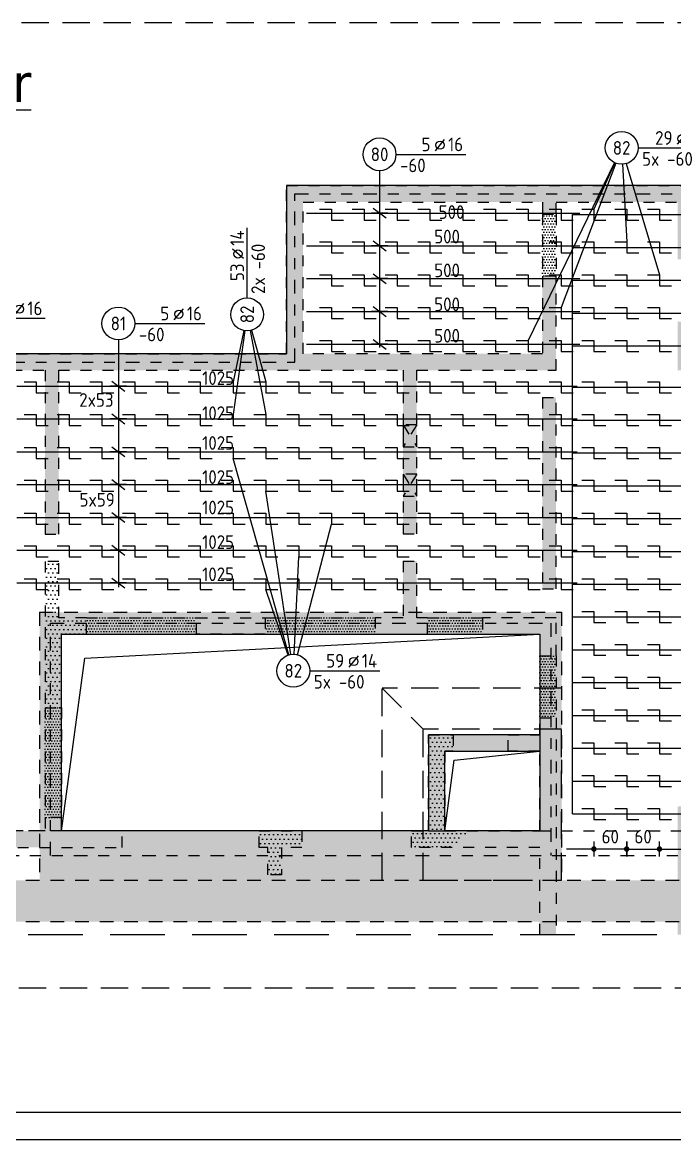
# Model space of a CAD drawing. Extents: x -45 to 98, y -32 to 51.
# Drawn here: x 51.87 to 57.83, y 0 to 10.21 of the extents above; entities that cross this region are included whole.
import ezdxf
from ezdxf.enums import TextEntityAlignment as Align

# ---------------------------------------------------------------- set-up
doc = ezdxf.new("R2010")
doc.units = 0
doc.header["$LTSCALE"] = 0.5
for name, pattern in [('AUSGEZOGEN', [1000.01, 1000, 0.01]), ('DIVIDE2', [0.625, 0.25, -0.125, 0, -0.125, 0, -0.125]), ('DOT', [0.175, 0.05, -0.125]), ('GESTRICHELTX2', [1.5, 1, -0.5]), ('HIDDEN2', [0.187, 0.125, -0.062]), ('PUNKT', [0.175, 0.05, -0.125]), ('STRICHLINIE', [0.75, 0.5, -0.25]), ('VERDECKT', [0.375, 0.25, -0.125]), ('VERDECKTX2', [0.75, 0.5, -0.25])]:
    doc.linetypes.add(name, pattern=pattern)
for name, color, linetype in [('2.UG', 7, 'Continuous'), ('AFB', 7, 'Continuous'), ('AFU', 7, 'Continuous'), ('BETON', 7, 'Continuous'), ('Brüstung 2.UG', 7, 'Continuous'), ('DETAIL', 7, 'Continuous'), ('grau_dunkel', 7, 'Continuous'), ('grau_hell', 7, 'Continuous'), ('grau_mittel', 7, 'Continuous'), ('HILFE', 7, 'Continuous'), ('MASSE', 7, 'Continuous'), ('RAHMEN', 7, 'Continuous'), ('RND', 7, 'Continuous'), ('SCHRAFF', 7, 'Continuous'), ('TEXT', 7, 'Continuous'), ('VERDECKT', 7, 'Continuous'), ('Versprung oberseitig', 7, 'Continuous'), ('WD', 7, 'Continuous')]:
    doc.layers.add(name, color=color, linetype=linetype)
doc.layers.add('NOPLOT', color=7, linetype='Continuous', plot=False)
doc.styles.add('helv', font='tahoma.ttf')
doc.styles.add('txt', font='isocp.shx')
doc.linetypes.add('AFU_50K', pattern='A,0.15,["/",Standard,S=0.2,R=0,X=-0.01,Y=-0.1],0.07,["/",Standard,S=0.2,R=0,X=-0.01,Y=-0.1],0.15', length=0.37)
doc.dimstyles.new('DOT_I', dxfattribs={"dimscale": 0.5, "dimtxt": 0.25, "dimasz": 0.25, "dimexe": 0.1, "dimexo": 0.3, "dimgap": 0.1, "dimtad": 1, "dimdec": 3, "dimzin": 3, "dimtxsty": 'txt', "dimblk": 'DOT', "dimblk1": 'DOT', "dimblk2": 'DOT', "dimsah": 1, "dimcen": 0.1, "dimse1": 1, "dimse2": 1, "dimazin": 0, "dimtfac": 1, "dimtdec": 4, "dimtix": 1, "dimtmove": 2, "dimatfit": 3, "dimfxl": 0, "dimtvp": 1, "dimtolj": 1, "dimtzin": 0, "dimarcsym": 0})
pattern_1 = [(0, (42.543227, -10.614945), (0.01984375, 0.0396875), [0, -0.0396875])]
pattern_2 = [(0, (4.462836, 238.246266), (0.0125, 0.025), [0, -0.025])]

# ---------------------------------------------------------------- blocks, each defined once
blk = doc.blocks.new('RND_LEI')
at = {"layer": 'RND', "color": 7, "linetype": 'Continuous'}
blk.add_line((1.022, 0.066), (1.19, 0.27), dxfattribs=at)
for centre, radius in [((0, 0), 0.3), ((1.106, 0.168), 0.075)]:
    blk.add_circle(centre, radius, dxfattribs=at)
at = {"layer": 'RND', "color": 7, "linetype": 'Continuous', "style": 'txt'}
blk.add_attdef('ANZ', text='', height=0.25, dxfattribs=at).set_placement((0.931, 0.057), align=Align.RIGHT)
for tag, p in [('DUM', (1.253, 0.057)), ('ABSTD', (1.674, 0.057)), ('POSTXT', (0.374, -0.327))]:
    blk.add_attdef(tag, p, '', height=0.25, dxfattribs=at)
blk.add_attdef('POSL', text='', height=0.25, dxfattribs=at).set_placement((0, 0), align=Align.MIDDLE)
blk = doc.blocks.new('lei_gre')
at = {"layer": 'RND', "color": 7, "linetype": 'Continuous'}
for p, q in [((-0.09, -0.12), (0.09, 0.12)), ((0, 0.15), (0, -0.15))]:
    blk.add_line(p, q, dxfattribs=at)
blk = doc.blocks.new('DOT')
at = {"layer": 'MASSE', "color": 7, "linetype": 'Continuous'}
for p, q in [((0, 0), (-1, 0)), ((0, 0.54), (0, -0.54))]:
    blk.add_line(p, q, dxfattribs=at)
at = {"layer": 'MASSE', "color": 7, "linetype": 'Continuous', "const_width": 0.2}
blk.add_lwpolyline([(-0.1, 0, 1), (0.1, 0, 1)], format="xyb", close=True, dxfattribs=at)
blk = doc.blocks.new('*D102')
at = {"layer": 'Defpoints', "color": 0, "linetype": 'AUSGEZOGEN', "transparency": 16777216}
for p in [(57.095, 2.657), (57.095, 2.657), (57.395, 2.657)]:
    blk.add_point(p, dxfattribs=at)
at = {"layer": 'MASSE', "color": 0, "linetype": 'AUSGEZOGEN', "lineweight": -2, "transparency": 16777216}
for p, q in [((56.97, 2.657), (56.845, 2.657)), ((57.395, 2.657), (57.095, 2.657)), ((57.52, 2.657), (57.645, 2.657))]:
    blk.add_line(p, q, dxfattribs=at)
at = {"layer": 'MASSE', "color": 0, "linetype": 'AUSGEZOGEN', "lineweight": -2, "transparency": 16777216, "xscale": 0.125, "yscale": 0.125, "zscale": 0.125}
blk.add_blockref('DOT', (57.095, 2.657), dxfattribs=at)
at = {"layer": 'MASSE', "color": 0, "linetype": 'AUSGEZOGEN', "lineweight": -2, "transparency": 16777216, "xscale": 0.125, "yscale": 0.125, "zscale": 0.125, "rotation": 180}
blk.add_blockref('DOT', (57.395, 2.657), dxfattribs=at)
at = {"layer": 'MASSE', "color": 0, "linetype": 'AUSGEZOGEN', "transparency": 16777216, "insert": (57.245, 2.77), "char_height": 0.125, "attachment_point": 5, "style": 'txt'}
blk.add_mtext('\\A1;60', dxfattribs=at)
blk = doc.blocks.new('*D103')
at = {"layer": 'Defpoints', "color": 0, "linetype": 'AUSGEZOGEN', "transparency": 16777216}
for p in [(57.395, 2.657), (57.695, 2.657), (57.695, 2.657)]:
    blk.add_point(p, dxfattribs=at)
at = {"layer": 'MASSE', "color": 0, "linetype": 'AUSGEZOGEN', "lineweight": -2, "transparency": 16777216}
for p, q in [((57.27, 2.657), (57.145, 2.657)), ((57.395, 2.657), (57.695, 2.657)), ((57.82, 2.657), (57.945, 2.657))]:
    blk.add_line(p, q, dxfattribs=at)
at = {"layer": 'MASSE', "color": 0, "linetype": 'AUSGEZOGEN', "lineweight": -2, "transparency": 16777216, "xscale": 0.125, "yscale": 0.125, "zscale": 0.125}
blk.add_blockref('DOT', (57.395, 2.657), dxfattribs=at)
at = {"layer": 'MASSE', "color": 0, "linetype": 'AUSGEZOGEN', "lineweight": -2, "transparency": 16777216, "xscale": 0.125, "yscale": 0.125, "zscale": 0.125, "rotation": 180}
blk.add_blockref('DOT', (57.695, 2.657), dxfattribs=at)
at = {"layer": 'MASSE', "color": 0, "linetype": 'AUSGEZOGEN', "transparency": 16777216, "insert": (57.545, 2.77), "char_height": 0.125, "attachment_point": 5, "style": 'txt'}
blk.add_mtext('\\A1;60', dxfattribs=at)
blk = doc.blocks.new('A0-38-5')
at = {"layer": 'RAHMEN', "color": 5}
blk.add_line((2, 0.5), (156.4, 0.5), dxfattribs=at)
at = {"layer": 'RAHMEN'}
blk.add_line((0, 0), (156.9, 0), dxfattribs=at)

msp = doc.modelspace()

# ---------------------------------------------------------------- hatches: boundary and pattern name
at = {"layer": 'Brüstung 2.UG', "linetype": 'DOT'}
h = msp.add_hatch(dxfattribs=at)
h.set_pattern_fill('DOTS', color=102, scale=0.4, double=1)
h.set_pattern_definition(pattern_2)
h.paths.add_polyline_path([(56.75, 8.4618), (56.625, 8.4618), (56.625, 7.8943), (56.75, 7.8943)])
h = msp.add_hatch(dxfattribs=at)
h.set_pattern_fill('DOTS', color=102, scale=0.4, double=1)
h.set_pattern_definition(pattern_2)
h.paths.add_polyline_path([(52.455, 4.7718), (52.455, 4.6218), (53.46, 4.6218), (53.46, 4.7718)])
h = msp.add_hatch(dxfattribs=at)
h.set_pattern_fill('DOTS', color=102, scale=0.4, double=1)
h.set_pattern_definition(pattern_2)
h.paths.add_polyline_path([(54.09, 4.7718), (54.09, 4.6218), (55.095, 4.6218), (55.095, 4.7718)])
h = msp.add_hatch(dxfattribs=at)
h.set_pattern_fill('DOTS', color=102, scale=0.4, double=1)
h.set_pattern_definition(pattern_2)
h.paths.add_polyline_path([(55.5725, 4.7718), (55.5725, 4.6218), (56.0775, 4.6218), (56.0775, 4.7718)])
h = msp.add_hatch(dxfattribs=at)
h.set_pattern_fill('DOTS', color=102, scale=0.4, double=1)
h.set_pattern_definition(pattern_2)
h.paths.add_polyline_path([(56.6, 3.8568), (56.75, 3.8568), (56.75, 4.4243), (56.6, 4.4243)])
h = msp.add_hatch(dxfattribs=at)
h.set_pattern_fill('DOTS', color=102, scale=0.4, double=1)
h.set_pattern_definition(pattern_2)
h.paths.add_polyline_path([(52.225, 3.9493), (52.075, 3.9493), (52.075, 2.9443), (52.225, 2.9443)])
at = {"layer": 'grau_dunkel'}
h = msp.add_hatch(color=21, dxfattribs=at)
h.paths.add_polyline_path([(56.8, 4.8218), (52.025, 4.8218), (52.025, 2.8218), (52.225, 2.8218), (52.225, 4.6218), (56.6, 4.6218), (56.6, 3.7524), (56.8, 3.7524)])
h.paths.add_polyline_path([(55.7318, 2.8218), (55.5818, 2.8218), (55.5318, 2.8218), (55.5318, 2.3718), (56.8, 2.3718), (56.8, 2.8218), (56.6, 2.8218)])
h.paths.add_polyline_path([(55.5318, 2.3718), (55.5318, 2.8218), (52.225, 2.8218), (52.025, 2.8218), (52.025, 2.3718)])
h.paths.add_polyline_path([(56.6, 2.8218), (56.8, 2.8218), (56.8, 3.7524), (56.6, 3.7524), (56.6, 3.7024), (56.6, 3.5524)], flags=16)
at = {"layer": 'grau_hell'}
h = msp.add_hatch(color=9, dxfattribs=at)
h.paths.add_polyline_path([(63.7525, 1.9943), (63.375, 2.3718), (45.375, 2.3718), (45.375, 1.9943)])
h.paths.add_polyline_path([(63.375, 2.3718), (63.7525, 1.9943), (63.7525, 2.8218), (63.375, 2.8218)])
at = {"layer": 'grau_mittel'}
msp.add_hatch(color=61, dxfattribs=at).paths.add_polyline_path([(56.6, 3.7018), (55.5825, 3.7018), (55.5825, 2.8218), (55.7325, 2.8218), (55.7325, 3.5518), (56.6, 3.5518)])
at = {"layer": 'SCHRAFF', "linetype": 'AUSGEZOGEN'}
h = msp.add_hatch(dxfattribs=at)
h.set_pattern_fill('DOTS', scale=0.025, double=1)
h.set_pattern_definition(pattern_1)
h.paths.add_polyline_path([(62.4, 7.1843), (62.4, 8.5718), (63.225, 8.5718), (63.225, 7.1843)], flags=16)
h.paths.add_polyline_path([(45.375, 1.8745), (45.525, 1.8745), (45.525, 2.6718), (47.2375, 2.6718), (47.2375, 1.8745), (47.3625, 1.8745), (47.3625, 3.1593), (47.2375, 3.1593), (47.2375, 2.8218), (45.525, 2.8218), (45.525, 6.5643), (47.2375, 6.5643), (47.2375, 6.0268), (47.3625, 6.0268), (47.3625, 7.0343), (47.695, 7.0343), (47.695, 7.1843), (47.13, 7.1843), (47.13, 7.8643), (50.865, 7.8643), (50.865, 7.1843), (50.765, 7.1843), (50.765, 7.0343), (52.075, 7.0343), (52.075, 5.5343), (52.2, 5.5343), (52.2, 7.0343), (55.35, 7.0343), (55.35, 5.5393), (55.475, 5.5393), (55.475, 7.0343), (56.75, 7.0343), (56.75, 7.8943), (56.625, 7.8943), (56.625, 7.1843), (54.435, 7.1843), (54.435, 8.5718), (56.625, 8.5718), (56.625, 8.4618), (56.75, 8.4618), (56.75, 8.5718), (57.8625, 8.5718), (57.8625, 8.0468), (57.9875, 8.0468), (57.9875, 8.5718), (62.25, 8.5718), (62.25, 7.1843), (57.9875, 7.1843), (57.9875, 7.4793), (57.8625, 7.4793), (57.8625, 7.0343), (59.1125, 7.0343), (59.1125, 6.9418), (59.2375, 6.9418), (59.2375, 7.0343), (63.225, 7.0343), (63.225, 2.8218), (59.2375, 2.8218), (59.2375, 5.3968), (59.1125, 5.3968), (59.1125, 2.8218), (57.9875, 2.8218), (57.9875, 3.0468), (57.8625, 3.0468), (57.8625, 1.8745), (57.9875, 1.8745), (57.9875, 2.6718), (61.6125, 2.6718), (61.6125, 1.8745), (61.7375, 1.8745), (61.7375, 2.6718), (62.8625, 2.6718), (62.8625, 1.8745), (62.9875, 1.8745), (62.9875, 2.6718), (63.9699, 2.6718), (63.9699, 2.8218), (63.375, 2.8218), (63.375, 8.7218), (54.285, 8.7218), (54.285, 7.1843), (51.015, 7.1843), (51.015, 8.0143), (46.98, 8.0143), (46.98, 6.7143), (45.375, 6.7143)])
h = msp.add_hatch(dxfattribs=at)
h.set_pattern_fill('DOTS', scale=0.025, double=1)
h.set_pattern_definition(pattern_1)
h.paths.add_polyline_path([(56.75, 6.7843), (56.625, 6.7843), (56.625, 5.0368), (56.75, 5.0368)])
h.paths.add_polyline_path([(54.09, 4.7718), (53.46, 4.7718), (53.46, 4.6218), (54.09, 4.6218)])
h.paths.add_polyline_path([(55.5725, 4.7718), (55.475, 4.7718), (55.475, 5.2893), (55.35, 5.2893), (55.35, 4.7718), (55.095, 4.7718), (55.095, 4.6218), (55.5725, 4.6218)])
h.paths.add_polyline_path([(56.7025, 4.7718), (56.0775, 4.7718), (56.0775, 4.6218), (56.4102, 4.6218)])
h.paths.add_polyline_path([(56.75, 4.7718), (56.7025, 4.7718), (56.4102, 4.6218), (56.6, 4.6218), (56.6, 4.4243), (56.75, 4.4243)])
h.paths.add_polyline_path([(56.75, 3.6974), (56.75, 3.8568), (56.6, 3.8568), (56.6, 3.7018), (56.3125, 3.7018), (56.3125, 3.5518), (56.6, 3.5518), (56.6, 3.5341)])
h.paths.add_polyline_path([(56.6, 1.8745), (56.75, 1.8745), (56.75, 3.6974), (56.6, 3.5341), (56.6, 2.8218), (55.9458, 2.8218), (55.808, 2.6718), (56.6, 2.6718)])
h = msp.add_hatch(dxfattribs=at)
h.set_pattern_fill('DOTS', scale=0.025, double=1)
h.set_pattern_definition(pattern_1)
h.paths.add_polyline_path([(52.455, 4.7718), (52.2, 4.7718), (52.2, 5.2843), (52.075, 5.2843), (52.075, 3.9493), (52.225, 3.9493), (52.225, 4.6218), (52.455, 4.6218)])
h = msp.add_hatch(dxfattribs=at)
h.set_pattern_fill('DOTS', scale=0.025, double=1)
h.set_pattern_definition(pattern_1)
h.paths.add_polyline_path([(55.7325, 3.5518), (55.8075, 3.5518), (55.8075, 3.7018), (55.5825, 3.7018), (55.5825, 2.8218), (55.4275, 2.8218), (55.4275, 2.6718), (55.808, 2.6718), (55.9458, 2.8218), (55.7325, 2.8218)])
h = msp.add_hatch(dxfattribs=at)
h.set_pattern_fill('DOTS', scale=0.025, double=1)
h.set_pattern_definition(pattern_1)
h.paths.add_polyline_path([(52.78, 2.7592), (52.6097, 2.6718), (52.78, 2.6718)], flags=17)
h.paths.add_polyline_path([(48.475, 1.8745), (48.625, 1.8745), (48.625, 2.6718), (52.6097, 2.6718), (52.78, 2.7592), (52.78, 2.8218), (52.225, 2.8218), (52.225, 2.9443), (52.075, 2.9443), (52.075, 2.8218), (49.88, 2.8218), (49.88, 2.8968), (49.755, 2.8968), (49.755, 2.8218), (48.625, 2.8218), (48.625, 2.8968), (48.475, 2.8968)])
h = msp.add_hatch(dxfattribs=at)
h.set_pattern_fill('DOTS', scale=0.025, double=1)
h.set_pattern_definition([(0, (43.289873, 12.15446), (0.01984375, 0.0396875), [0, -0.0396875])])
h.paths.add_polyline_path([(54.4225, 2.8218), (54.035, 2.8218), (54.035, 2.6718), (54.1125, 2.6718), (54.1125, 2.4218), (54.2375, 2.4218), (54.2375, 2.6718), (54.4225, 2.6718)])

# ---------------------------------------------------------------- linework, layer by layer
at = {"layer": '2.UG', "color": 7, "linetype": 'DOT'}
for p, q in [((54.435, 8.5718), (56.625, 8.5718)), ((54.435, 7.1843), (54.435, 8.5718)), ((56.625, 8.5718), (56.625, 8.4618)), ((56.75, 8.5718), (57.8625, 8.5718)), ((56.75, 8.4618), (56.75, 8.5718)), ((56.625, 8.4618), (56.75, 8.4618)), ((56.625, 7.8943), (56.625, 7.1843)), ((56.75, 7.8943), (56.625, 7.8943)), ((56.75, 7.0343), (56.75, 7.8943)), ((56.625, 7.1843), (54.435, 7.1843)), ((50.765, 7.0343), (52.075, 7.0343)), ((52.075, 7.0343), (52.075, 5.5343)), ((52.2, 7.0343), (55.35, 7.0343)), ((52.2, 5.5343), (52.2, 7.0343)), ((55.35, 7.0343), (55.35, 5.5393)), ((55.475, 7.0343), (56.75, 7.0343)), ((55.475, 5.5393), (55.475, 7.0343)), ((56.625, 6.7843), (56.75, 6.7843)), ((56.625, 6.7843), (56.625, 5.0368)), ((56.75, 5.0368), (56.75, 6.7843)), ((55.35, 5.5393), (55.475, 5.5393)), ((52.075, 5.2843), (52.075, 3.9493)), ((52.2, 4.7718), (52.2, 5.2843)), ((55.35, 5.2893), (55.475, 5.2893)), ((55.35, 5.2893), (55.35, 4.7718)), ((55.475, 4.7718), (55.475, 5.2893)), ((56.625, 5.0368), (56.75, 5.0368)), ((52.455, 4.7718), (52.2, 4.7718)), ((52.455, 4.6218), (52.455, 4.7718)), ((55.095, 4.7718), (55.095, 4.6218)), ((55.35, 4.7718), (55.095, 4.7718)), ((55.5725, 4.7718), (55.475, 4.7718)), ((55.5725, 4.6218), (55.5725, 4.7718)), ((56.0775, 4.7718), (56.0775, 4.6218)), ((56.75, 4.7718), (56.0775, 4.7718)), ((56.75, 4.4243), (56.75, 4.7718)), ((52.225, 4.6218), (52.455, 4.6218)), ((52.225, 3.9493), (52.225, 4.6218)), ((55.095, 4.6218), (55.5725, 4.6218)), ((56.0775, 4.6218), (56.6, 4.6218)), ((56.6, 4.6218), (56.6, 4.4243)), ((56.6, 4.4243), (56.75, 4.4243)), ((52.075, 3.9493), (52.225, 3.9493))]:
    msp.add_line(p, q, dxfattribs=at)
for points in [[(46.98, 6.7143), (46.98, 6.7143), (46.98, 8.0143), (51.015, 8.0143), (51.015, 7.1843), (54.285, 7.1843), (54.285, 8.7218), (63.375, 8.7218), (63.375, 2.8218), (63.9699, 2.8218)], [(52.075, 5.5343), (52.2, 5.5343)], [(52.2, 5.2843), (52.075, 5.2843)], [(56.6, 1.8745), (56.6, 2.6718), (55.4275, 2.6718), (55.4275, 2.8218), (55.5825, 2.8218), (55.5825, 3.7018), (55.8075, 3.7018), (55.8075, 3.5518), (55.7325, 3.5518), (55.7325, 2.8218), (56.6, 2.8218), (56.6, 3.5518), (56.3125, 3.5518), (56.3125, 3.7018), (56.6, 3.7018), (56.6, 3.8568), (56.75, 3.8568), (56.75, 1.8745)], [(48.625, 1.8745), (48.625, 2.6718), (52.78, 2.6718), (52.78, 2.8218), (52.225, 2.8218), (52.225, 2.9443), (52.075, 2.9443), (52.075, 2.8218), (49.88, 2.8218), (49.88, 2.8968), (49.755, 2.8968), (49.755, 2.8218), (48.625, 2.8218), (48.625, 2.8968), (48.475, 2.8968)], [(54.035, 2.8218), (54.4225, 2.8218), (54.4225, 2.6718), (54.2375, 2.6718), (54.2375, 2.4218), (54.1125, 2.4218), (54.1125, 2.6718), (54.035, 2.6718), (54.035, 2.8218)]]:
    msp.add_lwpolyline(points, dxfattribs=at)
msp.add_lwpolyline([(53.46, 4.7718), (54.09, 4.7718), (54.09, 4.6218), (53.46, 4.6218)], close=True, dxfattribs=at)
at = {"layer": 'AFB', "color": 1, "linetype": 'DIVIDE2'}
for p, q in [((54.36, 8.6468), (63.3, 8.6468)), ((54.36, 7.1093), (54.36, 8.6468)), ((50.94, 7.1093), (54.36, 7.1093)), ((52.125, 2.5968), (52.125, 4.7218)), ((52.125, 4.7218), (56.7, 4.7218)), ((56.7, 4.7218), (56.7, 2.5968)), ((45.4625, 2.5968), (63.2875, 2.5968))]:
    msp.add_line(p, q, dxfattribs=at)
at = {"layer": 'AFU', "color": 8, "linetype": 'AFU_50K'}
for p, q in [((56.6, 3.7018), (56.6, 3.5518)), ((55.5825, 2.8218), (55.7325, 2.8218))]:
    msp.add_line(p, q, dxfattribs=at)
at = {"layer": 'BETON', "color": 6, "linetype": 'AUSGEZOGEN'}
for p, q in [((54.285, 8.7218), (54.285, 7.1843)), ((63.375, 8.7218), (54.285, 8.7218)), ((54.285, 7.1843), (51.015, 7.1843)), ((55.5825, 3.7018), (55.5825, 2.8218)), ((56.6, 3.7018), (55.5825, 3.7018)), ((55.7325, 2.8218), (55.7325, 3.5518)), ((55.7325, 3.5518), (56.6, 3.5518))]:
    msp.add_line(p, q, dxfattribs=at)
for points in [[(55.5825, 2.8218), (52.225, 2.8218), (52.225, 4.6218), (56.6, 4.6218), (56.6, 3.7018)], [(56.6, 3.5518), (56.6, 2.8218), (55.7325, 2.8218)]]:
    msp.add_lwpolyline(points, dxfattribs=at)
at = {"layer": 'Brüstung 2.UG', "color": 102, "linetype": 'DOT'}
for p, q in [((56.625, 8.4618), (56.625, 7.8943)), ((56.75, 8.4618), (56.75, 7.8943)), ((52.455, 4.7718), (53.46, 4.7718)), ((54.09, 4.7718), (55.095, 4.7718)), ((55.5725, 4.7718), (56.0775, 4.7718)), ((52.455, 4.6218), (53.46, 4.6218)), ((54.09, 4.6218), (55.095, 4.6218)), ((55.5725, 4.6218), (56.0775, 4.6218)), ((56.6, 4.4243), (56.6, 3.8568)), ((56.75, 4.4243), (56.75, 3.8568)), ((52.075, 3.9493), (52.075, 2.9443)), ((52.225, 3.9493), (52.225, 2.9443))]:
    msp.add_line(p, q, dxfattribs=at)
at = {"layer": 'DETAIL', "color": 102, "linetype": 'STRICHLINIE'}
msp.add_lwpolyline([(44.7348, 1.3845), (44.7348, 10.2147), (64.4592, 10.2147), (64.4592, 1.3845)], close=True, dxfattribs=at)
at = {"layer": 'HILFE', "color": 102, "linetype": 'AUSGEZOGEN'}
for p, q in [((52.4401, 4.4027), (56.6, 4.6218)), ((52.225, 2.8218), (52.4401, 4.4027)), ((55.816, 3.4688), (56.6, 3.5518)), ((55.7325, 2.8218), (55.816, 3.4688))]:
    msp.add_line(p, q, dxfattribs=at)
at = {"layer": 'HILFE', "color": 102, "linetype": 'GESTRICHELTX2'}
msp.add_line((45.1695, 1.8745), (63.9699, 1.8745), dxfattribs=at)
at = {"layer": 'NOPLOT', "color": 191, "linetype": 'AUSGEZOGEN'}
msp.add_line((56.9, 2.9783), (56.9, 8.4577), dxfattribs=at)
at = {"layer": 'RND', "color": 7, "linetype": 'AUSGEZOGEN'}
for p, q in [((55.285, 9.008), (55.925, 9.008)), ((57.4988, 9.0669), (58.1388, 9.0669)), ((53.9238, 7.6946), (53.9238, 8.3346)), ((51.437, 7.509), (52.077, 7.509)), ((52.8961, 7.462), (53.5361, 7.462)), ((54.4959, 4.287), (55.1359, 4.287))]:
    msp.add_line(p, q, dxfattribs=at)
at = {"layer": 'RND', "color": 102, "linetype": 'AUSGEZOGEN'}
for p, q in [((57.2834, 8.9319), (56.4952, 7.307)), ((57.2956, 8.9266), (56.7952, 7.607)), ((57.2869, 8.9303), (57.0952, 8.507)), ((57.3569, 8.9171), (57.3952, 8.207)), ((57.3917, 8.9232), (57.6952, 7.907)), ((55.135, 8.858), (55.135, 7.2407)), ((53.8931, 7.3978), (53.7952, 6.9283)), ((53.9029, 7.3961), (53.7952, 6.6283)), ((53.9514, 7.3972), (54.0952, 6.6283)), ((53.964, 7.4001), (54.0952, 6.9283)), ((52.7461, 7.312), (52.7461, 5.0511)), ((54.3049, 4.4313), (53.7952, 6.2283)), ((54.3232, 4.4353), (54.0952, 5.9283)), ((54.3837, 4.4322), (54.6952, 5.6283)), ((54.353, 4.4368), (54.3952, 5.3283)), ((54.2978, 4.4291), (54.0952, 5.0283))]:
    msp.add_line(p, q, dxfattribs=at)
at = {"layer": 'RND', "color": 1, "linetype": 'AUSGEZOGEN'}
for points in [[(54.5852, 8.507), (54.6952, 8.507), (54.6952, 8.407), (54.8052, 8.407)], [(54.8852, 8.507), (54.9952, 8.507), (54.9952, 8.407), (55.1052, 8.407)], [(55.1852, 8.507), (55.2952, 8.507), (55.2952, 8.407), (55.4052, 8.407)], [(55.4852, 8.507), (55.5952, 8.507), (55.5952, 8.407), (55.7052, 8.407)], [(55.7852, 8.507), (55.8952, 8.507), (55.8952, 8.407), (56.0052, 8.407)], [(56.0852, 8.507), (56.1952, 8.507), (56.1952, 8.407), (56.3052, 8.407)], [(56.3852, 8.507), (56.4952, 8.507), (56.4952, 8.407), (56.6052, 8.407)], [(56.6852, 8.507), (56.7952, 8.507), (56.7952, 8.407), (56.9052, 8.407)], [(56.9852, 8.507), (57.0952, 8.507), (57.0952, 8.407), (57.2052, 8.407)], [(57.2852, 8.507), (57.3952, 8.507), (57.3952, 8.407), (57.5052, 8.407)], [(57.5852, 8.507), (57.6952, 8.507), (57.6952, 8.407), (57.8052, 8.407)], [(54.4678, 8.4714), (56.9678, 8.4714)], [(56.9, 8.457), (63.225, 8.457)], [(54.5852, 8.207), (54.6952, 8.207), (54.6952, 8.107), (54.8052, 8.107)], [(54.8852, 8.207), (54.9952, 8.207), (54.9952, 8.107), (55.1052, 8.107)], [(55.1852, 8.207), (55.2952, 8.207), (55.2952, 8.107), (55.4052, 8.107)], [(55.4852, 8.207), (55.5952, 8.207), (55.5952, 8.107), (55.7052, 8.107)], [(55.7852, 8.207), (55.8952, 8.207), (55.8952, 8.107), (56.0052, 8.107)], [(56.0852, 8.207), (56.1952, 8.207), (56.1952, 8.107), (56.3052, 8.107)], [(56.3852, 8.207), (56.4952, 8.207), (56.4952, 8.107), (56.6052, 8.107)], [(56.6852, 8.207), (56.7952, 8.207), (56.7952, 8.107), (56.9052, 8.107)], [(56.9852, 8.207), (57.0952, 8.207), (57.0952, 8.107), (57.2052, 8.107)], [(57.2852, 8.207), (57.3952, 8.207), (57.3952, 8.107), (57.5052, 8.107)], [(57.5852, 8.207), (57.6952, 8.207), (57.6952, 8.107), (57.8052, 8.107)], [(54.4678, 8.1714), (56.9678, 8.1714)], [(56.9, 8.157), (63.225, 8.157)], [(54.4678, 7.8714), (56.9678, 7.8714)], [(54.5852, 7.907), (54.6952, 7.907), (54.6952, 7.807), (54.8052, 7.807)], [(54.8852, 7.907), (54.9952, 7.907), (54.9952, 7.807), (55.1052, 7.807)], [(55.1852, 7.907), (55.2952, 7.907), (55.2952, 7.807), (55.4052, 7.807)], [(55.4852, 7.907), (55.5952, 7.907), (55.5952, 7.807), (55.7052, 7.807)], [(55.7852, 7.907), (55.8952, 7.907), (55.8952, 7.807), (56.0052, 7.807)], [(56.0852, 7.907), (56.1952, 7.907), (56.1952, 7.807), (56.3052, 7.807)], [(56.3852, 7.907), (56.4952, 7.907), (56.4952, 7.807), (56.6052, 7.807)], [(56.6852, 7.907), (56.7952, 7.907), (56.7952, 7.807), (56.9052, 7.807)], [(56.9852, 7.907), (57.0952, 7.907), (57.0952, 7.807), (57.2052, 7.807)], [(57.2852, 7.907), (57.3952, 7.907), (57.3952, 7.807), (57.5052, 7.807)], [(57.5852, 7.907), (57.6952, 7.907), (57.6952, 7.807), (57.8052, 7.807)], [(56.9, 7.857), (63.225, 7.857)], [(54.4678, 7.5714), (56.9678, 7.5714)], [(54.5852, 7.607), (54.6952, 7.607), (54.6952, 7.507), (54.8052, 7.507)], [(54.8852, 7.607), (54.9952, 7.607), (54.9952, 7.507), (55.1052, 7.507)], [(55.1852, 7.607), (55.2952, 7.607), (55.2952, 7.507), (55.4052, 7.507)], [(55.4852, 7.607), (55.5952, 7.607), (55.5952, 7.507), (55.7052, 7.507)], [(55.7852, 7.607), (55.8952, 7.607), (55.8952, 7.507), (56.0052, 7.507)], [(56.0852, 7.607), (56.1952, 7.607), (56.1952, 7.507), (56.3052, 7.507)], [(56.3852, 7.607), (56.4952, 7.607), (56.4952, 7.507), (56.6052, 7.507)], [(56.6852, 7.607), (56.7952, 7.607), (56.7952, 7.507), (56.9052, 7.507)], [(56.9852, 7.607), (57.0952, 7.607), (57.0952, 7.507), (57.2052, 7.507)], [(57.2852, 7.607), (57.3952, 7.607), (57.3952, 7.507), (57.5052, 7.507)], [(57.5852, 7.607), (57.6952, 7.607), (57.6952, 7.507), (57.8052, 7.507)], [(56.9, 7.557), (63.225, 7.557)], [(54.4678, 7.2714), (56.9678, 7.2714)], [(54.5852, 7.307), (54.6952, 7.307), (54.6952, 7.207), (54.8052, 7.207)], [(54.8852, 7.307), (54.9952, 7.307), (54.9952, 7.207), (55.1052, 7.207)], [(55.1852, 7.307), (55.2952, 7.307), (55.2952, 7.207), (55.4052, 7.207)], [(55.4852, 7.307), (55.5952, 7.307), (55.5952, 7.207), (55.7052, 7.207)], [(55.7852, 7.307), (55.8952, 7.307), (55.8952, 7.207), (56.0052, 7.207)], [(56.0852, 7.307), (56.1952, 7.307), (56.1952, 7.207), (56.3052, 7.207)], [(56.3852, 7.307), (56.4952, 7.307), (56.4952, 7.207), (56.6052, 7.207)], [(56.6852, 7.307), (56.7952, 7.307), (56.7952, 7.207), (56.9052, 7.207)], [(56.9, 7.257), (63.225, 7.257)], [(56.9852, 7.307), (57.0952, 7.307), (57.0952, 7.207), (57.2052, 7.207)], [(57.2852, 7.307), (57.3952, 7.307), (57.3952, 7.207), (57.5052, 7.207)], [(57.5852, 7.307), (57.6952, 7.307), (57.6952, 7.207), (57.8052, 7.207)], [(51.8174, 6.8893), (56.9424, 6.8893)], [(51.8852, 6.9283), (51.9952, 6.9283), (51.9952, 6.8283), (52.1052, 6.8283)], [(52.1852, 6.9283), (52.2952, 6.9283), (52.2952, 6.8283), (52.4052, 6.8283)], [(52.4852, 6.9283), (52.5952, 6.9283), (52.5952, 6.8283), (52.7052, 6.8283)], [(52.7852, 6.9283), (52.8952, 6.9283), (52.8952, 6.8283), (53.0052, 6.8283)], [(53.0852, 6.9283), (53.1952, 6.9283), (53.1952, 6.8283), (53.3052, 6.8283)], [(53.3852, 6.9283), (53.4952, 6.9283), (53.4952, 6.8283), (53.6052, 6.8283)], [(53.6852, 6.9283), (53.7952, 6.9283), (53.7952, 6.8283), (53.9052, 6.8283)], [(53.9852, 6.9283), (54.0952, 6.9283), (54.0952, 6.8283), (54.2052, 6.8283)], [(54.2852, 6.9283), (54.3952, 6.9283), (54.3952, 6.8283), (54.5052, 6.8283)], [(54.5852, 6.9283), (54.6952, 6.9283), (54.6952, 6.8283), (54.8052, 6.8283)], [(54.8852, 6.9283), (54.9952, 6.9283), (54.9952, 6.8283), (55.1052, 6.8283)], [(55.1852, 6.9283), (55.2952, 6.9283), (55.2952, 6.8283), (55.4052, 6.8283)], [(55.4852, 6.9283), (55.5952, 6.9283), (55.5952, 6.8283), (55.7052, 6.8283)], [(55.7852, 6.9283), (55.8952, 6.9283), (55.8952, 6.8283), (56.0052, 6.8283)], [(56.0852, 6.9283), (56.1952, 6.9283), (56.1952, 6.8283), (56.3052, 6.8283)], [(56.3852, 6.9283), (56.4952, 6.9283), (56.4952, 6.8283), (56.6052, 6.8283)], [(56.6852, 6.9283), (56.7952, 6.9283), (56.7952, 6.8283), (56.9052, 6.8283)], [(56.9, 6.8783), (63.225, 6.8783)], [(56.9852, 6.9283), (57.0952, 6.9283), (57.0952, 6.8283), (57.2052, 6.8283)], [(57.2852, 6.9283), (57.3952, 6.9283), (57.3952, 6.8283), (57.5052, 6.8283)], [(57.5852, 6.9283), (57.6952, 6.9283), (57.6952, 6.8283), (57.8052, 6.8283)], [(51.8174, 6.5893), (56.9424, 6.5893)], [(51.8852, 6.6283), (51.9952, 6.6283), (51.9952, 6.5283), (52.1052, 6.5283)], [(52.1852, 6.6283), (52.2952, 6.6283), (52.2952, 6.5283), (52.4052, 6.5283)], [(52.4852, 6.6283), (52.5952, 6.6283), (52.5952, 6.5283), (52.7052, 6.5283)], [(52.7852, 6.6283), (52.8952, 6.6283), (52.8952, 6.5283), (53.0052, 6.5283)], [(53.0852, 6.6283), (53.1952, 6.6283), (53.1952, 6.5283), (53.3052, 6.5283)], [(53.3852, 6.6283), (53.4952, 6.6283), (53.4952, 6.5283), (53.6052, 6.5283)], [(53.6852, 6.6283), (53.7952, 6.6283), (53.7952, 6.5283), (53.9052, 6.5283)], [(53.9852, 6.6283), (54.0952, 6.6283), (54.0952, 6.5283), (54.2052, 6.5283)], [(54.2852, 6.6283), (54.3952, 6.6283), (54.3952, 6.5283), (54.5052, 6.5283)], [(54.5852, 6.6283), (54.6952, 6.6283), (54.6952, 6.5283), (54.8052, 6.5283)], [(54.8852, 6.6283), (54.9952, 6.6283), (54.9952, 6.5283), (55.1052, 6.5283)], [(55.1852, 6.6283), (55.2952, 6.6283), (55.2952, 6.5283), (55.4052, 6.5283)], [(55.4852, 6.6283), (55.5952, 6.6283), (55.5952, 6.5283), (55.7052, 6.5283)], [(55.7852, 6.6283), (55.8952, 6.6283), (55.8952, 6.5283), (56.0052, 6.5283)], [(56.0852, 6.6283), (56.1952, 6.6283), (56.1952, 6.5283), (56.3052, 6.5283)], [(56.3852, 6.6283), (56.4952, 6.6283), (56.4952, 6.5283), (56.6052, 6.5283)], [(56.6852, 6.6283), (56.7952, 6.6283), (56.7952, 6.5283), (56.9052, 6.5283)], [(56.9, 6.5783), (63.225, 6.5783)], [(56.9852, 6.6283), (57.0952, 6.6283), (57.0952, 6.5283), (57.2052, 6.5283)], [(57.2852, 6.6283), (57.3952, 6.6283), (57.3952, 6.5283), (57.5052, 6.5283)], [(57.5852, 6.6283), (57.6952, 6.6283), (57.6952, 6.5283), (57.8052, 6.5283)], [(51.8174, 6.2893), (56.9424, 6.2893)], [(51.8852, 6.3283), (51.9952, 6.3283), (51.9952, 6.2283), (52.1052, 6.2283)], [(52.1852, 6.3283), (52.2952, 6.3283), (52.2952, 6.2283), (52.4052, 6.2283)], [(52.4852, 6.3283), (52.5952, 6.3283), (52.5952, 6.2283), (52.7052, 6.2283)], [(52.7852, 6.3283), (52.8952, 6.3283), (52.8952, 6.2283), (53.0052, 6.2283)], [(53.0852, 6.3283), (53.1952, 6.3283), (53.1952, 6.2283), (53.3052, 6.2283)], [(53.3852, 6.3283), (53.4952, 6.3283), (53.4952, 6.2283), (53.6052, 6.2283)], [(53.6852, 6.3283), (53.7952, 6.3283), (53.7952, 6.2283), (53.9052, 6.2283)], [(53.9852, 6.3283), (54.0952, 6.3283), (54.0952, 6.2283), (54.2052, 6.2283)], [(54.2852, 6.3283), (54.3952, 6.3283), (54.3952, 6.2283), (54.5052, 6.2283)], [(54.5852, 6.3283), (54.6952, 6.3283), (54.6952, 6.2283), (54.8052, 6.2283)], [(54.8852, 6.3283), (54.9952, 6.3283), (54.9952, 6.2283), (55.1052, 6.2283)], [(55.1852, 6.3283), (55.2952, 6.3283), (55.2952, 6.2283), (55.4052, 6.2283)], [(55.4852, 6.3283), (55.5952, 6.3283), (55.5952, 6.2283), (55.7052, 6.2283)], [(55.7852, 6.3283), (55.8952, 6.3283), (55.8952, 6.2283), (56.0052, 6.2283)], [(56.0852, 6.3283), (56.1952, 6.3283), (56.1952, 6.2283), (56.3052, 6.2283)], [(56.3852, 6.3283), (56.4952, 6.3283), (56.4952, 6.2283), (56.6052, 6.2283)], [(56.6852, 6.3283), (56.7952, 6.3283), (56.7952, 6.2283), (56.9052, 6.2283)], [(56.9, 6.2783), (63.225, 6.2783)], [(56.9852, 6.3283), (57.0952, 6.3283), (57.0952, 6.2283), (57.2052, 6.2283)], [(57.2852, 6.3283), (57.3952, 6.3283), (57.3952, 6.2283), (57.5052, 6.2283)], [(57.5852, 6.3283), (57.6952, 6.3283), (57.6952, 6.2283), (57.8052, 6.2283)], [(51.8852, 6.0283), (51.9952, 6.0283), (51.9952, 5.9283), (52.1052, 5.9283)], [(52.1852, 6.0283), (52.2952, 6.0283), (52.2952, 5.9283), (52.4052, 5.9283)], [(52.4852, 6.0283), (52.5952, 6.0283), (52.5952, 5.9283), (52.7052, 5.9283)], [(52.7852, 6.0283), (52.8952, 6.0283), (52.8952, 5.9283), (53.0052, 5.9283)], [(53.0852, 6.0283), (53.1952, 6.0283), (53.1952, 5.9283), (53.3052, 5.9283)], [(53.3852, 6.0283), (53.4952, 6.0283), (53.4952, 5.9283), (53.6052, 5.9283)], [(53.6852, 6.0283), (53.7952, 6.0283), (53.7952, 5.9283), (53.9052, 5.9283)], [(53.9852, 6.0283), (54.0952, 6.0283), (54.0952, 5.9283), (54.2052, 5.9283)], [(54.2852, 6.0283), (54.3952, 6.0283), (54.3952, 5.9283), (54.5052, 5.9283)], [(54.5852, 6.0283), (54.6952, 6.0283), (54.6952, 5.9283), (54.8052, 5.9283)], [(54.8852, 6.0283), (54.9952, 6.0283), (54.9952, 5.9283), (55.1052, 5.9283)], [(55.1852, 6.0283), (55.2952, 6.0283), (55.2952, 5.9283), (55.4052, 5.9283)], [(55.4852, 6.0283), (55.5952, 6.0283), (55.5952, 5.9283), (55.7052, 5.9283)], [(55.7852, 6.0283), (55.8952, 6.0283), (55.8952, 5.9283), (56.0052, 5.9283)], [(56.0852, 6.0283), (56.1952, 6.0283), (56.1952, 5.9283), (56.3052, 5.9283)], [(56.3852, 6.0283), (56.4952, 6.0283), (56.4952, 5.9283), (56.6052, 5.9283)], [(56.6852, 6.0283), (56.7952, 6.0283), (56.7952, 5.9283), (56.9052, 5.9283)], [(56.9852, 6.0283), (57.0952, 6.0283), (57.0952, 5.9283), (57.2052, 5.9283)], [(57.2852, 6.0283), (57.3952, 6.0283), (57.3952, 5.9283), (57.5052, 5.9283)], [(57.5852, 6.0283), (57.6952, 6.0283), (57.6952, 5.9283), (57.8052, 5.9283)], [(51.8174, 5.9893), (56.9424, 5.9893)], [(56.9, 5.9783), (63.225, 5.9783)], [(51.8852, 5.7283), (51.9952, 5.7283), (51.9952, 5.6283), (52.1052, 5.6283)], [(52.1852, 5.7283), (52.2952, 5.7283), (52.2952, 5.6283), (52.4052, 5.6283)], [(52.4852, 5.7283), (52.5952, 5.7283), (52.5952, 5.6283), (52.7052, 5.6283)], [(52.7852, 5.7283), (52.8952, 5.7283), (52.8952, 5.6283), (53.0052, 5.6283)], [(53.0852, 5.7283), (53.1952, 5.7283), (53.1952, 5.6283), (53.3052, 5.6283)], [(53.3852, 5.7283), (53.4952, 5.7283), (53.4952, 5.6283), (53.6052, 5.6283)], [(53.6852, 5.7283), (53.7952, 5.7283), (53.7952, 5.6283), (53.9052, 5.6283)], [(53.9852, 5.7283), (54.0952, 5.7283), (54.0952, 5.6283), (54.2052, 5.6283)], [(54.2852, 5.7283), (54.3952, 5.7283), (54.3952, 5.6283), (54.5052, 5.6283)], [(54.5852, 5.7283), (54.6952, 5.7283), (54.6952, 5.6283), (54.8052, 5.6283)], [(54.8852, 5.7283), (54.9952, 5.7283), (54.9952, 5.6283), (55.1052, 5.6283)], [(55.1852, 5.7283), (55.2952, 5.7283), (55.2952, 5.6283), (55.4052, 5.6283)], [(55.4852, 5.7283), (55.5952, 5.7283), (55.5952, 5.6283), (55.7052, 5.6283)], [(55.7852, 5.7283), (55.8952, 5.7283), (55.8952, 5.6283), (56.0052, 5.6283)], [(56.0852, 5.7283), (56.1952, 5.7283), (56.1952, 5.6283), (56.3052, 5.6283)], [(56.3852, 5.7283), (56.4952, 5.7283), (56.4952, 5.6283), (56.6052, 5.6283)], [(56.6852, 5.7283), (56.7952, 5.7283), (56.7952, 5.6283), (56.9052, 5.6283)], [(56.9852, 5.7283), (57.0952, 5.7283), (57.0952, 5.6283), (57.2052, 5.6283)], [(57.2852, 5.7283), (57.3952, 5.7283), (57.3952, 5.6283), (57.5052, 5.6283)], [(57.5852, 5.7283), (57.6952, 5.7283), (57.6952, 5.6283), (57.8052, 5.6283)], [(51.8174, 5.6893), (56.9424, 5.6893)], [(56.9, 5.6783), (63.225, 5.6783)], [(51.8852, 5.4283), (51.9952, 5.4283), (51.9952, 5.3283), (52.1052, 5.3283)], [(52.1852, 5.4283), (52.2952, 5.4283), (52.2952, 5.3283), (52.4052, 5.3283)], [(52.4852, 5.4283), (52.5952, 5.4283), (52.5952, 5.3283), (52.7052, 5.3283)], [(52.7852, 5.4283), (52.8952, 5.4283), (52.8952, 5.3283), (53.0052, 5.3283)], [(53.0852, 5.4283), (53.1952, 5.4283), (53.1952, 5.3283), (53.3052, 5.3283)], [(53.3852, 5.4283), (53.4952, 5.4283), (53.4952, 5.3283), (53.6052, 5.3283)], [(53.6852, 5.4283), (53.7952, 5.4283), (53.7952, 5.3283), (53.9052, 5.3283)], [(53.9852, 5.4283), (54.0952, 5.4283), (54.0952, 5.3283), (54.2052, 5.3283)], [(54.2852, 5.4283), (54.3952, 5.4283), (54.3952, 5.3283), (54.5052, 5.3283)], [(54.5852, 5.4283), (54.6952, 5.4283), (54.6952, 5.3283), (54.8052, 5.3283)], [(54.8852, 5.4283), (54.9952, 5.4283), (54.9952, 5.3283), (55.1052, 5.3283)], [(55.1852, 5.4283), (55.2952, 5.4283), (55.2952, 5.3283), (55.4052, 5.3283)], [(55.4852, 5.4283), (55.5952, 5.4283), (55.5952, 5.3283), (55.7052, 5.3283)], [(55.7852, 5.4283), (55.8952, 5.4283), (55.8952, 5.3283), (56.0052, 5.3283)], [(56.0852, 5.4283), (56.1952, 5.4283), (56.1952, 5.3283), (56.3052, 5.3283)], [(56.3852, 5.4283), (56.4952, 5.4283), (56.4952, 5.3283), (56.6052, 5.3283)], [(56.6852, 5.4283), (56.7952, 5.4283), (56.7952, 5.3283), (56.9052, 5.3283)], [(56.9852, 5.4283), (57.0952, 5.4283), (57.0952, 5.3283), (57.2052, 5.3283)], [(57.2852, 5.4283), (57.3952, 5.4283), (57.3952, 5.3283), (57.5052, 5.3283)], [(57.5852, 5.4283), (57.6952, 5.4283), (57.6952, 5.3283), (57.8052, 5.3283)], [(51.8174, 5.3893), (56.9424, 5.3893)], [(56.9, 5.3783), (63.225, 5.3783)], [(51.8852, 5.1283), (51.9952, 5.1283), (51.9952, 5.0283), (52.1052, 5.0283)], [(52.1852, 5.1283), (52.2952, 5.1283), (52.2952, 5.0283), (52.4052, 5.0283)], [(52.4852, 5.1283), (52.5952, 5.1283), (52.5952, 5.0283), (52.7052, 5.0283)], [(52.7852, 5.1283), (52.8952, 5.1283), (52.8952, 5.0283), (53.0052, 5.0283)], [(53.0852, 5.1283), (53.1952, 5.1283), (53.1952, 5.0283), (53.3052, 5.0283)], [(53.3852, 5.1283), (53.4952, 5.1283), (53.4952, 5.0283), (53.6052, 5.0283)], [(53.6852, 5.1283), (53.7952, 5.1283), (53.7952, 5.0283), (53.9052, 5.0283)], [(53.9852, 5.1283), (54.0952, 5.1283), (54.0952, 5.0283), (54.2052, 5.0283)], [(54.2852, 5.1283), (54.3952, 5.1283), (54.3952, 5.0283), (54.5052, 5.0283)], [(54.5852, 5.1283), (54.6952, 5.1283), (54.6952, 5.0283), (54.8052, 5.0283)], [(54.8852, 5.1283), (54.9952, 5.1283), (54.9952, 5.0283), (55.1052, 5.0283)], [(55.1852, 5.1283), (55.2952, 5.1283), (55.2952, 5.0283), (55.4052, 5.0283)], [(55.4852, 5.1283), (55.5952, 5.1283), (55.5952, 5.0283), (55.7052, 5.0283)], [(55.7852, 5.1283), (55.8952, 5.1283), (55.8952, 5.0283), (56.0052, 5.0283)], [(56.0852, 5.1283), (56.1952, 5.1283), (56.1952, 5.0283), (56.3052, 5.0283)], [(56.3852, 5.1283), (56.4952, 5.1283), (56.4952, 5.0283), (56.6052, 5.0283)], [(56.6852, 5.1283), (56.7952, 5.1283), (56.7952, 5.0283), (56.9052, 5.0283)], [(56.9852, 5.1283), (57.0952, 5.1283), (57.0952, 5.0283), (57.2052, 5.0283)], [(57.2852, 5.1283), (57.3952, 5.1283), (57.3952, 5.0283), (57.5052, 5.0283)], [(57.5852, 5.1283), (57.6952, 5.1283), (57.6952, 5.0283), (57.8052, 5.0283)], [(51.8174, 5.0893), (56.9424, 5.0893)], [(56.9, 5.0783), (63.225, 5.0783)], [(56.9852, 4.8283), (57.0952, 4.8283), (57.0952, 4.7283), (57.2052, 4.7283)], [(57.2852, 4.8283), (57.3952, 4.8283), (57.3952, 4.7283), (57.5052, 4.7283)], [(57.5852, 4.8283), (57.6952, 4.8283), (57.6952, 4.7283), (57.8052, 4.7283)], [(56.9, 4.7783), (63.225, 4.7783)], [(56.9852, 4.5283), (57.0952, 4.5283), (57.0952, 4.4283), (57.2052, 4.4283)], [(57.2852, 4.5283), (57.3952, 4.5283), (57.3952, 4.4283), (57.5052, 4.4283)], [(57.5852, 4.5283), (57.6952, 4.5283), (57.6952, 4.4283), (57.8052, 4.4283)], [(56.9, 4.4783), (63.225, 4.4783)], [(56.9852, 4.2283), (57.0952, 4.2283), (57.0952, 4.1283), (57.2052, 4.1283)], [(57.2852, 4.2283), (57.3952, 4.2283), (57.3952, 4.1283), (57.5052, 4.1283)], [(57.5852, 4.2283), (57.6952, 4.2283), (57.6952, 4.1283), (57.8052, 4.1283)], [(56.9, 4.1783), (63.225, 4.1783)], [(56.9852, 3.9283), (57.0952, 3.9283), (57.0952, 3.8283), (57.2052, 3.8283)], [(57.2852, 3.9283), (57.3952, 3.9283), (57.3952, 3.8283), (57.5052, 3.8283)], [(57.5852, 3.9283), (57.6952, 3.9283), (57.6952, 3.8283), (57.8052, 3.8283)], [(56.9, 3.8783), (63.225, 3.8783)], [(56.9, 3.5783), (63.225, 3.5783)], [(56.9852, 3.6283), (57.0952, 3.6283), (57.0952, 3.5283), (57.2052, 3.5283)], [(57.2852, 3.6283), (57.3952, 3.6283), (57.3952, 3.5283), (57.5052, 3.5283)], [(57.5852, 3.6283), (57.6952, 3.6283), (57.6952, 3.5283), (57.8052, 3.5283)], [(56.9, 3.2783), (63.225, 3.2783)], [(56.9852, 3.3283), (57.0952, 3.3283), (57.0952, 3.2283), (57.2052, 3.2283)], [(57.2852, 3.3283), (57.3952, 3.3283), (57.3952, 3.2283), (57.5052, 3.2283)], [(57.5852, 3.3283), (57.6952, 3.3283), (57.6952, 3.2283), (57.8052, 3.2283)], [(56.9, 2.9783), (63.225, 2.9783)], [(56.9852, 3.0283), (57.0952, 3.0283), (57.0952, 2.9283), (57.2052, 2.9283)], [(57.2852, 3.0283), (57.3952, 3.0283), (57.3952, 2.9283), (57.5052, 2.9283)], [(57.5852, 3.0283), (57.6952, 3.0283), (57.6952, 2.9283), (57.8052, 2.9283)]]:
    msp.add_lwpolyline(points, dxfattribs=at)
at = {"layer": 'VERDECKT', "color": 7, "linetype": 'VERDECKT'}
for p, q in [((52.025, 4.8218), (52.025, 2.3718)), ((52.025, 4.8218), (56.8, 4.8218)), ((56.8, 4.8218), (56.8, 2.3718)), ((45.375, 2.3718), (63.375, 2.3718)), ((45.375, 1.9943), (63.7525, 1.9943))]:
    msp.add_line(p, q, dxfattribs=at)
at = {"layer": 'VERDECKT', "color": 7, "linetype": 'VERDECKTX2'}
for p, q in [((55.1575, 4.1268), (55.5325, 3.7518)), ((55.1575, 2.3718), (55.1575, 4.1268)), ((56.8, 4.1268), (55.1575, 4.1268)), ((55.5325, 2.3718), (55.5325, 3.7518)), ((56.8, 3.7518), (55.5325, 3.7518)), ((56.8, 2.3718), (56.8, 3.7518)), ((55.5325, 2.3718), (56.8, 2.3718))]:
    msp.add_line(p, q, dxfattribs=at)
at = {"layer": 'Versprung oberseitig', "color": 1, "linetype": 'HIDDEN2'}
for p, q in [((52.225, 2.8218), (45.525, 2.8218)), ((56.6, 2.8218), (63.225, 2.8218))]:
    msp.add_line(p, q, dxfattribs=at)
at = {"layer": 'WD', "color": 7, "linetype": 'PUNKT'}
for p, q in [((55.475, 6.5343), (55.35, 6.3343)), ((55.35, 6.5343), (55.475, 6.3343)), ((55.475, 6.0843), (55.35, 5.8843)), ((55.35, 6.0843), (55.475, 5.8843))]:
    msp.add_line(p, q, dxfattribs=at)
for points in [[(55.475, 6.5343), (55.35, 6.5343), (55.35, 6.3343), (55.475, 6.3343)], [(55.475, 6.0843), (55.35, 6.0843), (55.35, 5.8843), (55.475, 5.8843)]]:
    msp.add_lwpolyline(points, close=True, dxfattribs=at)

# ---------------------------------------------------------------- block references
at = {"layer": 'RAHMEN', "color": 102, "xscale": 0.5, "yscale": 0.5, "zscale": 0.5}
msp.add_blockref('A0-38-5', (0, 0), dxfattribs=at)
at = {"layer": 'RND', "color": 7, "linetype": 'AUSGEZOGEN', "xscale": 0.5, "yscale": 0.5, "zscale": 0.5}
for p, values in [((57.3488, 9.0669), {'POSL': '82', 'DUM': '14', 'ANZ': '29', 'POSTXT': '5x -60'}), ((55.135, 9.008), {'POSL': '80', 'DUM': '16', 'ANZ': '5', 'POSTXT': '-60'}), ((51.287, 7.509), {'POSL': '78', 'DUM': '16', 'ANZ': '2', 'POSTXT': '-60'}), ((52.7461, 7.462), {'POSL': '81', 'DUM': '16', 'ANZ': '5', 'POSTXT': '-60'}), ((54.3459, 4.287), {'POSL': '82', 'DUM': '14', 'ANZ': '59', 'POSTXT': '5x -60'})]:
    msp.add_blockref('RND_LEI', p, dxfattribs=at).add_auto_attribs(values)
at = {"layer": 'RND', "color": 102, "linetype": 'AUSGEZOGEN', "xscale": 0.5, "yscale": 0.5, "zscale": 0.5, "rotation": 270}
for p in [(55.135, 8.4714), (55.135, 8.1714), (55.135, 7.8714), (55.135, 7.5714), (55.135, 7.2714), (52.7461, 6.8893), (52.7461, 6.5893), (52.7461, 6.2893), (52.7461, 5.9893), (52.7461, 5.6893), (52.7461, 5.3893), (52.7461, 5.0893)]:
    msp.add_blockref('lei_gre', p, dxfattribs=at)
at = {"layer": 'RND', "color": 7, "linetype": 'AUSGEZOGEN', "xscale": 0.5, "yscale": 0.5, "zscale": 0.5, "rotation": 90}
msp.add_blockref('RND_LEI', (53.9238, 7.5446), dxfattribs=at).add_auto_attribs({'POSL': '82', 'DUM': '14', 'ANZ': '53', 'POSTXT': '2x -60'})

# ---------------------------------------------------------------- texts
at = {"layer": 'NOPLOT', "color": 191, "linetype": 'Continuous', "style": 'txt'}
for s, p in [('500', (55.6755, 8.4176)), ('500', (55.6348, 8.1939)), ('500', (55.6348, 7.8849)), ('500', (55.6348, 7.5746)), ('500', (55.6348, 7.2873)), ('1025', (53.5124, 6.8995)), ('2x53', (52.388, 6.6999)), ('1025', (53.5124, 6.579)), ('1025', (53.5124, 6.3067)), ('1025', (53.5124, 5.9949)), ('5x59', (52.3907, 5.7878)), ('1025', (53.5124, 5.7167)), ('1025', (53.5124, 5.4005)), ('1025', (53.5124, 5.1063))]:
    msp.add_text(s, height=0.125, dxfattribs=at).set_placement(p)
at = {"layer": 'TEXT', "color": 5, "linetype": 'AUSGEZOGEN', "style": 'helv'}
msp.add_text('%%UÜbersicht Abstandshalter', height=0.35, dxfattribs=at).set_placement((46.7205, 9.4854))

# ---------------------------------------------------------------- dimensions: what is measured, and where the dimension line sits
at = {"layer": 'MASSE', "color": 7, "linetype": 'AUSGEZOGEN'}
for base, p2, picture, middle in [((57.0952, 2.6572), (57.0952, 2.6572), '*D102', (57.2452, 2.7697)), ((57.6952, 2.6572), (57.6952, 2.6572), '*D103', (57.5452, 2.7697))]:
    dim = msp.add_linear_dim(base=base, p1=(57.3952, 2.6572), p2=p2, dimstyle='DOT_I', override={"dimdec": 0, "dimlfac": 200}, dxfattribs=at)
    dim.commit()
    dim.dimension.update_dxf_attribs({"geometry": picture, "text_midpoint": middle})

doc.saveas('drawing.dxf')
